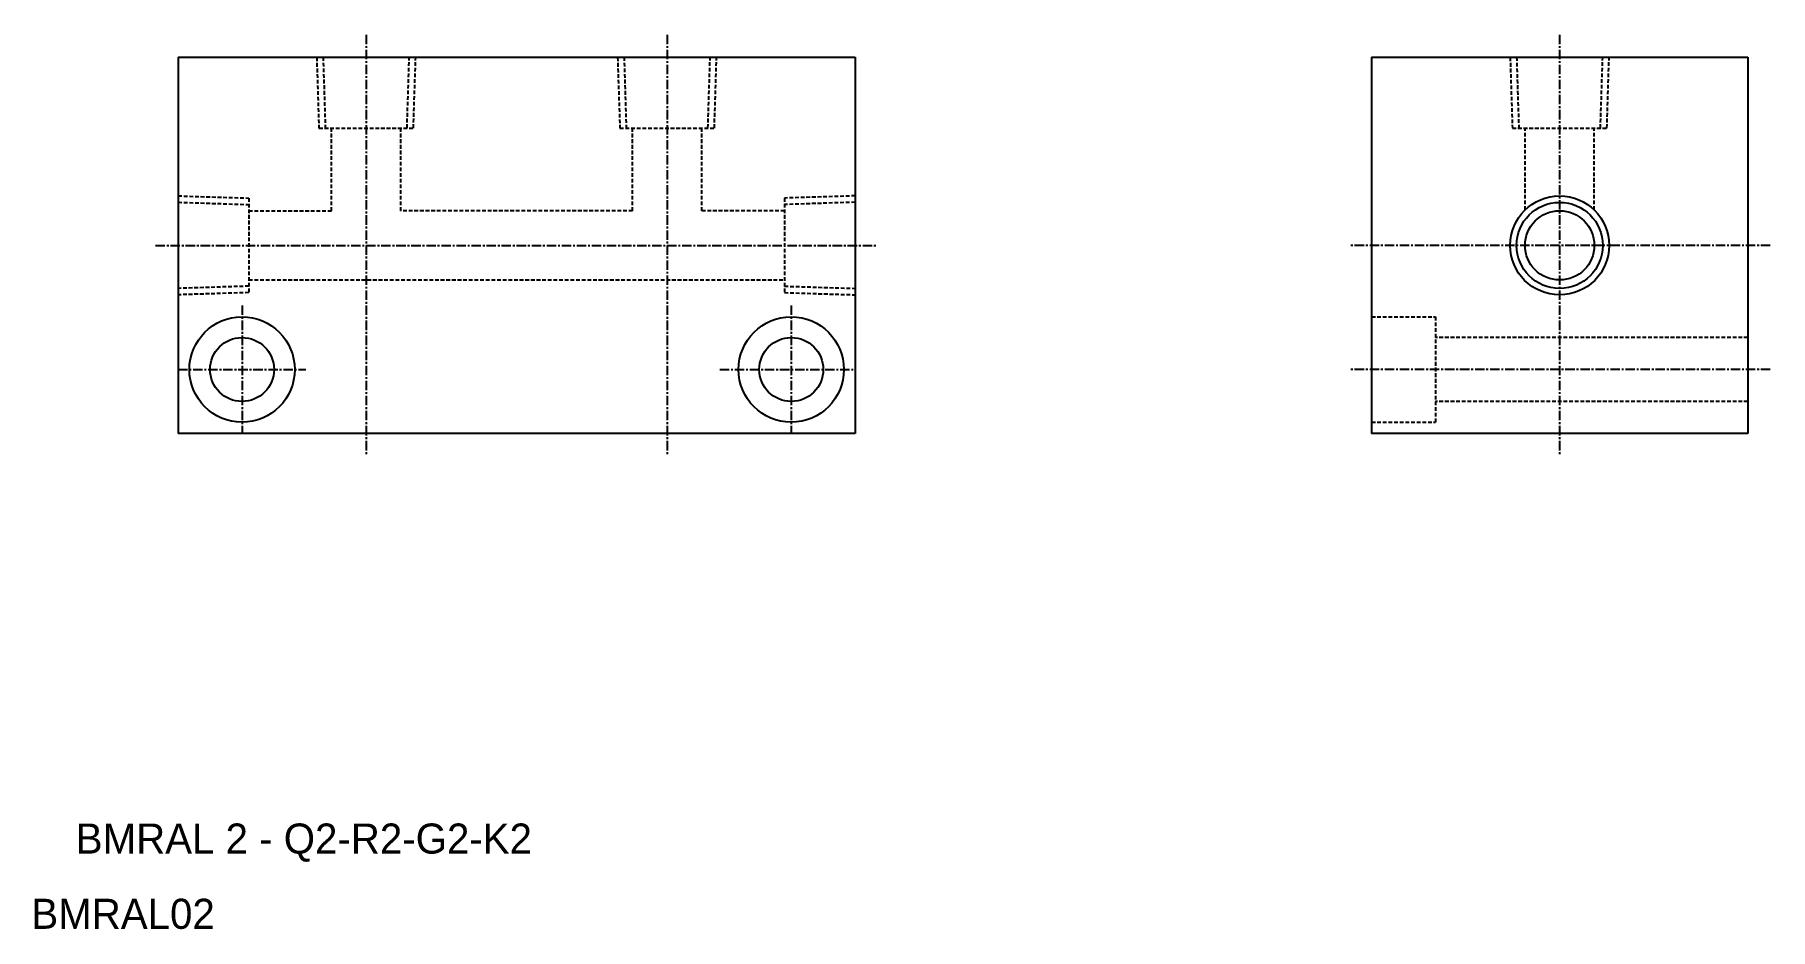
# Model space of a CAD drawing. Extents: x 1509 to 1739, y 380 to 499.
import ezdxf

# ---------------------------------------------------------------- set-up
doc = ezdxf.new("R2010")
doc.units = 0
doc.linetypes.add('CENTER', pattern=[2, 1.25, -0.25, 0.25, -0.25])
doc.linetypes.add('DASHED', pattern=[0.75, 0.5, -0.25])
doc.layers.get('0').update_dxf_attribs({"linetype": 'CONTINUOUS'})
doc.layers.add('CENTER', color=1, linetype='CENTER')

msp = doc.modelspace()

# ---------------------------------------------------------------- linework, layer by layer
at = {"color": 7, "linetype": 'CONTINUOUS'}
for p, q in [((1527.82, 495.63), (1617.82, 495.63)), ((1527.82, 495.63), (1527.82, 445.63)), ((1617.82, 495.63), (1617.82, 445.63)), ((1686.46, 495.63), (1736.46, 495.63)), ((1686.46, 495.63), (1686.46, 445.63)), ((1736.46, 495.63), (1736.46, 445.63)), ((1617.82, 445.63), (1527.82, 445.63)), ((1736.46, 445.63), (1686.46, 445.63))]:
    msp.add_line(p, q, dxfattribs=at)
at = {"color": 3, "linetype": 'DASHED'}
for p, q in [((1546.24, 495.63), (1546.54, 486.23)), ((1547.1, 495.66), (1547.39, 486.23)), ((1558.25, 486.23), (1558.54, 495.66)), ((1559.1, 486.23), (1559.4, 495.63)), ((1586.24, 495.63), (1586.54, 486.23)), ((1587.1, 495.66), (1587.39, 486.23)), ((1598.25, 486.23), (1598.54, 495.66)), ((1599.1, 486.23), (1599.4, 495.63)), ((1704.88, 495.63), (1705.17, 486.23)), ((1705.73, 495.66), (1706.03, 486.23)), ((1716.88, 486.23), (1717.18, 495.66)), ((1717.74, 486.23), (1718.03, 495.63)), ((1546.54, 486.23), (1559.1, 486.23)), ((1548.22, 475.23), (1548.22, 486.23)), ((1557.42, 475.23), (1557.42, 486.23)), ((1586.54, 486.23), (1599.1, 486.23)), ((1588.22, 475.23), (1588.22, 486.23)), ((1597.42, 475.23), (1597.42, 486.23)), ((1705.17, 486.23), (1717.74, 486.23)), ((1706.86, 475.34), (1706.86, 486.23)), ((1716.06, 475.34), (1716.06, 486.23)), ((1527.82, 477.21), (1537.22, 476.92)), ((1527.82, 476.36), (1537.22, 476.06)), ((1537.22, 476.92), (1537.22, 464.35)), ((1537.22, 475.23), (1548.22, 475.23)), ((1588.22, 475.23), (1557.42, 475.23)), ((1608.42, 475.23), (1597.42, 475.23)), ((1617.82, 477.21), (1608.42, 476.92)), ((1608.42, 476.92), (1608.42, 464.35)), ((1617.82, 476.36), (1608.42, 476.06)), ((1537.22, 466.03), (1608.42, 466.03)), ((1537.22, 465.21), (1527.82, 464.91)), ((1537.22, 464.35), (1527.82, 464.06)), ((1608.42, 465.21), (1617.82, 464.91)), ((1608.42, 464.35), (1617.82, 464.06)), ((1686.46, 461.13), (1694.96, 461.13)), ((1694.96, 461.13), (1694.96, 447.13)), ((1736.46, 458.38), (1694.96, 458.38)), ((1736.46, 449.88), (1694.96, 449.88)), ((1686.46, 447.13), (1694.96, 447.13))]:
    msp.add_line(p, q, dxfattribs=at)
at = {"color": 3, "linetype": 'CONTINUOUS'}
msp.add_circle((1711.46, 470.63), 6.58, dxfattribs=at)
at = {"color": 7, "linetype": 'CONTINUOUS'}
for centre, radius in [((1711.46, 470.63), 5.72), ((1711.46, 470.63), 4.6), ((1536.32, 454.13), 7), ((1609.32, 454.13), 7), ((1536.32, 454.13), 4.25), ((1609.32, 454.13), 4.25)]:
    msp.add_circle(centre, radius, dxfattribs=at)
at = {"layer": 'CENTER', "color": 1, "linetype": 'CENTER'}
for p, q in [((1552.82, 498.63), (1552.82, 442.63)), ((1592.82, 498.63), (1592.82, 442.63)), ((1711.46, 498.63), (1711.46, 442.63)), ((1524.82, 470.63), (1620.82, 470.63)), ((1739.46, 470.63), (1683.46, 470.63)), ((1536.32, 462.63), (1536.32, 445.63)), ((1609.32, 462.63), (1609.32, 445.63)), ((1527.82, 454.13), (1544.82, 454.13)), ((1599.82, 454.13), (1617.82, 454.13)), ((1739.46, 454.13), (1683.46, 454.13))]:
    msp.add_line(p, q, dxfattribs=at)

# ---------------------------------------------------------------- texts
at = {"color": 7, "linetype": 'CONTINUOUS'}
for s, p in [('BMRAL 2 - Q2-R2-G2-K2', (1514.22, 389.78)), ('BMRAL02', (1508.32, 379.78))]:
    msp.add_text(s, height=4, dxfattribs=at).set_placement(p)

doc.saveas('drawing.dxf')
